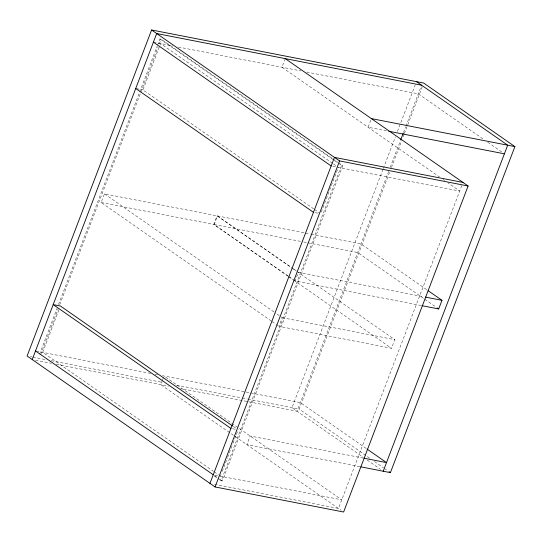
<?xml version="1.0" encoding="UTF-8"?>
<svg xmlns="http://www.w3.org/2000/svg" width="542" height="542" viewBox="0 0 542 542"><rect width="100%" height="100%" fill="white"/><g stroke="black" fill="none" stroke-linecap="round" stroke-linejoin="round"><path stroke-width="0.41" stroke-dasharray="2.71 2.03" d="M39.532 354.258L57.032 308.425M58.543 304.475L139.416 92.689M139.714 91.903L157.221 46.063M157.519 45.277L159.931 38.956L161.103 39.18L332.314 158.46M40.697 354.488L58.204 308.655M59.708 304.706L140.581 92.919M140.886 92.126L158.088 47.086M159.294 43.922L161.103 39.18M58.909 309.936L42.71 352.347L213.507 471.337M313.723 208.894L142.925 89.904L159.727 45.921M160.025 45.135L160.622 43.563L332.808 163.521M271.291 321L101.191 202.491L104.484 193.873L217.057 215.838L291.345 267.592M288.053 276.203L213.765 224.449L217.057 215.838M288.222 276.129L214.158 224.53L217.444 215.912L304.563 232.904M162.254 380.714L160.757 384.63L341.053 510.239M162.553 379.935L163.752 376.798M285.255 58.617L281.962 67.235L439.569 177.031M220.452 476.174L221.048 474.602M222.247 471.459L225.248 463.606M225.547 462.821L227.349 458.112M227.647 457.326L232.748 443.973M233.046 443.187L238.148 429.833M321.264 212.159L338.364 167.39M421.263 305.553L295.146 280.952L298.439 272.335L423.722 296.779M296.901 271.461L394.793 339.658L391.507 348.276L278.927 326.318L282.219 317.7L276.664 313.832M338.554 162.81L342.713 165.703L222.308 481.011L221.143 480.781L341.541 165.479L339.461 164.03M370.762 120.168L368.065 127.221L387.896 131.089M383.018 169.273L291.982 407.665L363.16 457.252M383.316 168.481L395.375 136.902M397.482 131.381L415.267 84.803M388.729 171.252L297.097 411.229L180.588 388.499M390.24 167.309L400.491 140.466M403.499 132.573L405.612 127.052M405.911 126.259L421.588 85.209M369.671 458.18L299.184 409.074L389.617 172.254M391.426 167.519L401.676 140.683M403.18 136.733L404.088 134.362M404.386 133.576L422.774 85.419M461.798 185.574L338.499 508.457L213.27 484.033M153.42 42.154L172.492 45.88M178.298 47.012L300.966 70.941M306.752 72.066L418.295 93.827L484.263 139.789M136.523 88.651L142.925 89.904M341.541 165.479L342.713 165.703M332.761 166.292L459.704 191.055L447.902 182.837M315.065 212.633L318.262 213.263M305.397 233.067L310.376 234.036M311.203 234.198L360.986 243.914L426.75 289.726M101.191 202.491L213.765 224.449M214.158 224.53L300.444 241.359M303.764 242.01L307.084 242.653M307.91 242.816L357.693 252.531L424.149 298.825M282.219 317.7L394.793 339.658M36.307 351.101L150.778 373.431M154.924 374.237L158.244 374.888M162.39 375.694L300.383 402.611L366.351 448.573M30.42 356.643L32.08 356.968M32.913 357.131L47.025 359.881M51.178 360.694L162.444 382.395M176.563 385.152L241.332 397.787M242.159 397.95L247.138 398.919M247.972 399.081L299.184 409.074M35.528 360.206L51.314 363.282M56.266 364.251L168.393 386.121M232.538 428.742L235.743 429.366M363.357 458.085L250.153 436.005L246.867 444.623L360.064 466.703M214.842 475.083L341.785 499.846L164.05 376.019M487.739 142.207L501.628 151.882M443.038 179.449L444.426 180.418M333.005 158.941L337.862 162.322M159.931 38.956L333.919 160.161M334.61 160.649L338.77 163.542M333.506 164.002L336.277 165.94M314.421 209.375L319.279 212.762M424.84 299.306L436.608 307.504M217.444 215.912L292.897 268.48M293.588 268.961L296.359 270.892M292.036 268.073L296.203 270.973M288.913 276.61L295.146 280.952M288.75 276.691L292.917 279.591M293.608 280.078L391.507 348.276M104.484 193.873L275.973 313.351M271.989 321.481L275.458 323.899M276.156 324.38L278.927 326.318M374.508 461.547L383.492 467.807M384.183 468.288L387.638 470.693M367.225 460.09L380.437 469.291M233.284 426.446L236.759 428.864M214.198 471.818L218.365 474.724M214.686 475.7L218.839 478.593M219.537 479.081L222.308 481.011M214.205 475.951L219.063 479.331M219.754 479.819L221.143 480.781"/><path stroke-width="0.81" d="M360.891 466.865L390.403 472.624L514.9 146.604L423.681 83.055L151.597 29.979L27.1 355.992L215.066 486.946L343.614 512.021L468.105 186.008L285.255 58.617M32.215 359.556L156.706 33.543L421.588 85.209M209.95 483.383L334.448 157.37L462.99 182.444M215.066 486.946L339.563 160.927L151.597 29.979M400.789 139.68L403.201 133.366M422.096 305.715L438.688 308.954L441.981 300.336L428.133 290.688M383.201 471.215L507.691 145.202L416.473 81.646M371.358 118.603L514.9 146.604M388.722 131.252L504.406 153.813M339.563 160.927L468.105 186.008M425.382 297.097L441.981 300.336M364.183 458.247L386.487 462.597L367.049 449.054M153.42 42.154L331.155 165.981M135.724 88.495L313.459 212.322M437.306 307.992L438.688 308.954M389.021 471.662L390.403 472.624M232.593 425.965L60.406 306.006L53.197 304.604L230.939 428.424M35.501 350.945L213.243 474.765"/></g></svg>
